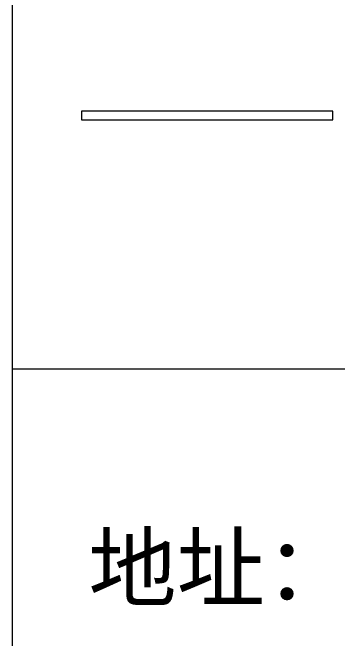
# Model space of a CAD drawing. Header units: millimetres. Extents: x -33522418 to 16198808, y -126322335 to -58690945.
# Drawn here: x -33250757 to -33249934, y -126308376 to -126306790 of the extents above; entities that cross this region are included whole.
import ezdxf

# ---------------------------------------------------------------- set-up
doc = ezdxf.new("R2010")
doc.units = ezdxf.units.MM
doc.header["$LTSCALE"] = 10
doc.layers.add('0-标注-主标', color=1, linetype='Continuous', lineweight=9)
doc.layers.add('其他物体', color=1, linetype='Continuous', lineweight=13)
doc.styles.get("Standard").update_dxf_attribs({"font": 'simkai.ttf'})

# ---------------------------------------------------------------- blocks, each defined once
blk = doc.blocks.new('A$C5E9D489C')
at = {"color": 4}
for p, q in [((19173.3, 0), (19173.3, 15484.3)), ((19173.3, 12133.9), (21934.5, 12133.9))]:
    blk.add_line(p, q, dxfattribs=at)
at = {"layer": '其他物体', "color": 8}
for p, q in [((19317.8, 12674.6), (19317.8, 12656.9)), ((19845.6, 12674.6), (19317.8, 12674.6)), ((19845.6, 12656.9), (19845.6, 12674.6)), ((19317.8, 12656.9), (19845.6, 12656.9))]:
    blk.add_line(p, q, dxfattribs=at)
at = {"layer": '其他物体', "color": 8, "width": 1}
blk.add_text('地址：沙市区塔桥北路61号', height=135.825, dxfattribs=at).set_placement((19332.5, 11648.7))

msp = doc.modelspace()

# ---------------------------------------------------------------- block references
at = {"layer": '0-标注-主标', "xscale": 1.20669912174344, "yscale": 1.20669911801815, "zscale": 1.206699121427534}
msp.add_blockref('A$C5E9D489C', (-33273893.7, -126322335.1), dxfattribs=at)

doc.saveas('drawing.dxf')
